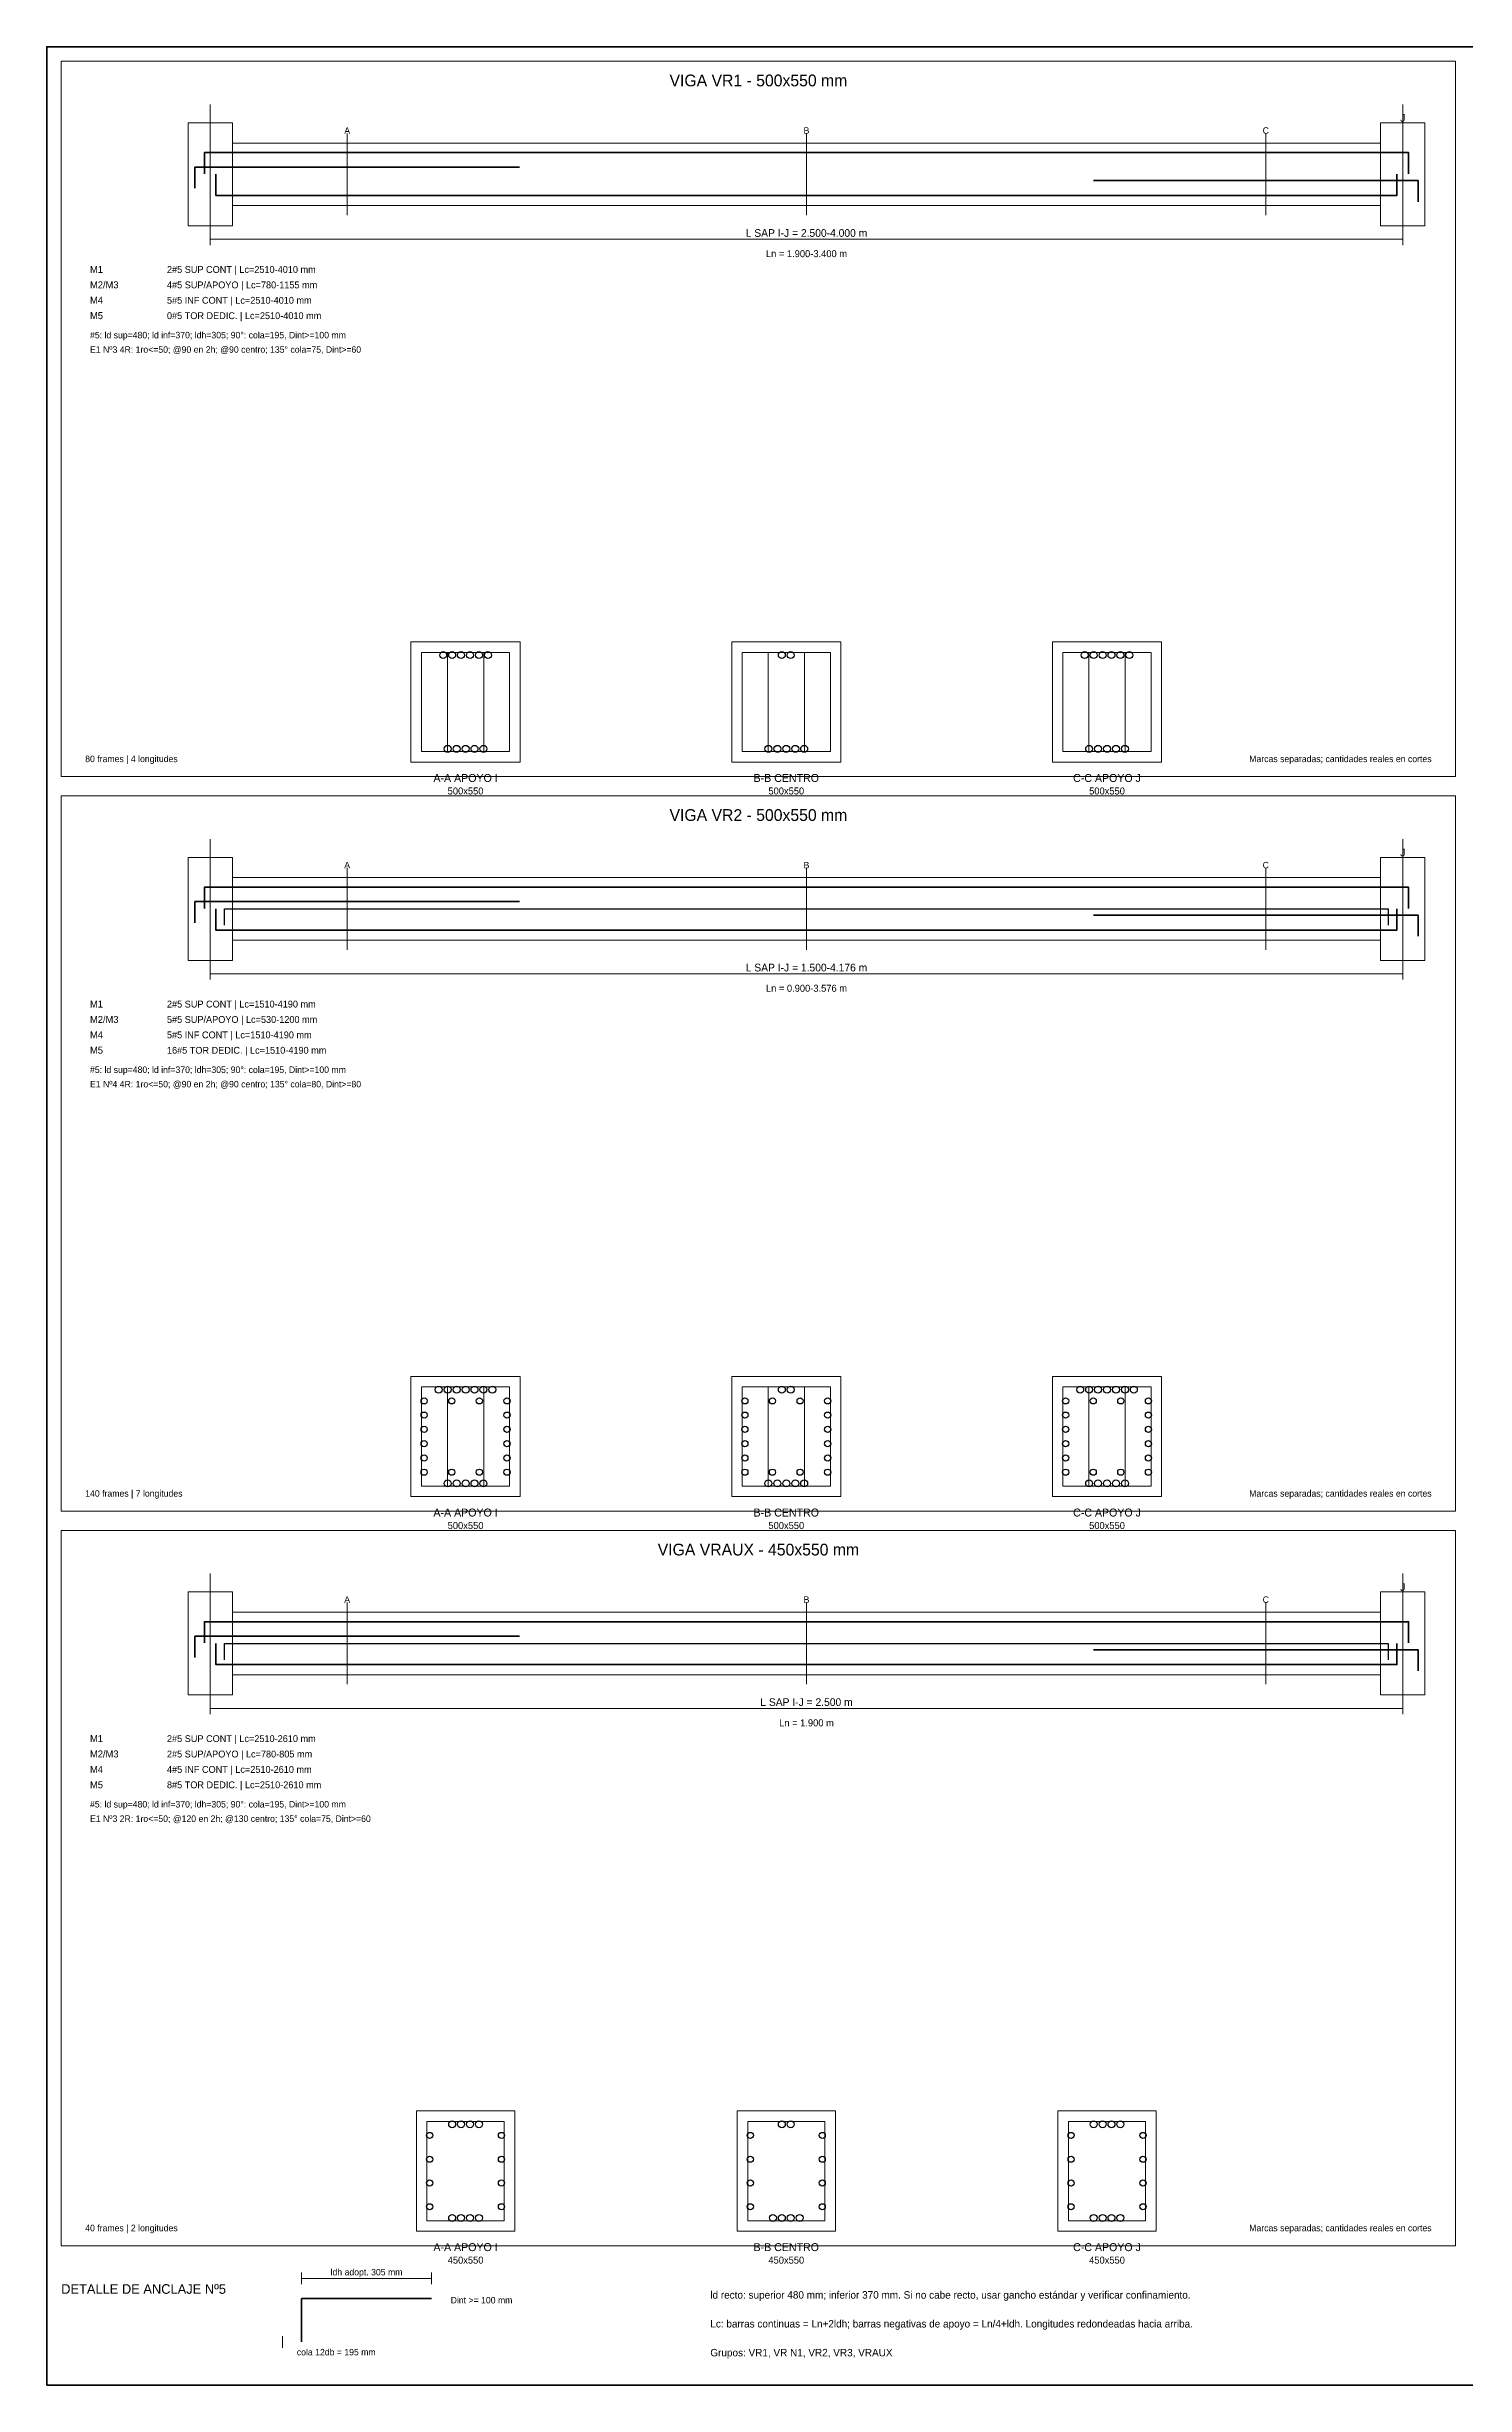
# Model space of a CAD drawing. Header units: millimetres. Extents: x 7 to 700, y 7 to 493.
# Drawn here: x 7 to 302, y 7 to 493 of the extents above; entities that cross this region are included whole.
import ezdxf
from ezdxf.enums import TextEntityAlignment as Align

# ---------------------------------------------------------------- set-up
doc = ezdxf.new("R2010")
doc.units = ezdxf.units.MM
for name, color, linetype in [('APOYOS', 4, 'Continuous'), ('CONTORNO', 7, 'Continuous'), ('CORTE', 7, 'Continuous'), ('COTAS', 3, 'Continuous'), ('EJES', 8, 'Continuous'), ('ESTRIBOS', 7, 'Continuous'), ('GUIA', 9, 'Continuous'), ('M1_SUP_CONT', 5, 'Continuous'), ('M2_SUP_IZQ', 2, 'Continuous'), ('M3_SUP_DER', 2, 'Continuous'), ('M4_INF_CONT', 1, 'Continuous'), ('M5_TORSION', 30, 'Continuous'), ('MARCO', 7, 'Continuous'), ('TEXTO', 7, 'Continuous'), ('TITULO', 6, 'Continuous')]:
    doc.layers.add(name, color=color, linetype=linetype)

msp = doc.modelspace()

# ---------------------------------------------------------------- linework, layer by layer
at = {"layer": 'APOYOS', "color": 4, "lineweight": 18}
for points in [[(36.4, 455.8), (45.6, 455.8), (45.6, 477.2), (36.4, 477.2)], [(284.4, 455.8), (293.6, 455.8), (293.6, 477.2), (284.4, 477.2)], [(36.4, 303.13), (45.6, 303.13), (45.6, 324.53), (36.4, 324.53)], [(284.4, 303.13), (293.6, 303.13), (293.6, 324.53), (284.4, 324.53)], [(36.4, 150.47), (45.6, 150.47), (45.6, 171.87), (36.4, 171.87)], [(284.4, 150.47), (293.6, 150.47), (293.6, 171.87), (284.4, 171.87)]]:
    msp.add_lwpolyline(points, close=True, dxfattribs=at)
at = {"layer": 'CONTORNO', "color": 7, "lineweight": 18}
for points in [[(45.6, 460), (284.4, 460), (284.4, 473), (45.6, 473)], [(45.6, 307.33), (284.4, 307.33), (284.4, 320.33), (45.6, 320.33)], [(45.6, 154.67), (284.4, 154.67), (284.4, 167.67), (45.6, 167.67)]]:
    msp.add_lwpolyline(points, close=True, dxfattribs=at)
at = {"layer": 'CORTE', "color": 7, "lineweight": 9}
for p, q in [((69.48, 458), (69.48, 475)), ((165, 458), (165, 475)), ((260.52, 458), (260.52, 475)), ((69.48, 305.33), (69.48, 322.33)), ((165, 305.33), (165, 322.33)), ((260.52, 305.33), (260.52, 322.33)), ((69.48, 152.67), (69.48, 169.67)), ((165, 152.67), (165, 169.67)), ((260.52, 152.67), (260.52, 169.67))]:
    msp.add_line(p, q, dxfattribs=at)
at = {"layer": 'CORTE', "color": 7, "lineweight": 20}
for points in [[(82.74, 344.33), (105.46, 344.33), (105.46, 369.33), (82.74, 369.33)], [(149.44, 344.33), (172.16, 344.33), (172.16, 369.33), (149.44, 369.33)], [(216.14, 344.33), (238.86, 344.33), (238.86, 369.33), (216.14, 369.33)], [(82.74, 191.67), (105.46, 191.67), (105.46, 216.67), (82.74, 216.67)], [(149.44, 191.67), (172.16, 191.67), (172.16, 216.67), (149.44, 216.67)], [(216.14, 191.67), (238.86, 191.67), (238.86, 216.67), (216.14, 216.67)], [(83.87, 39), (104.33, 39), (104.33, 64), (83.87, 64)], [(150.57, 39), (171.03, 39), (171.03, 64), (150.57, 64)], [(217.27, 39), (237.73, 39), (237.73, 64), (217.27, 64)]]:
    msp.add_lwpolyline(points, close=True, dxfattribs=at)
at = {"layer": 'COTAS', "color": 3, "lineweight": 15}
for p, q in [((41, 451.8), (41, 454.2)), ((41, 453), (289, 453)), ((289, 451.8), (289, 454.2)), ((41, 299.13), (41, 301.53)), ((289, 299.13), (289, 301.53)), ((41, 300.33), (289, 300.33)), ((41, 146.47), (41, 148.87)), ((41, 147.67), (289, 147.67)), ((289, 146.47), (289, 148.87))]:
    msp.add_line(p, q, dxfattribs=at)
at = {"layer": 'COTAS', "color": 5, "lineweight": 15}
for p, q in [((60, 28), (60, 30.4)), ((60, 29.2), (87, 29.2)), ((87, 28), (87, 30.4)), ((56, 14.8), (56, 17.2)), ((56, 14.8), (56, 17.2)), ((56, 16), (56, 16))]:
    msp.add_line(p, q, dxfattribs=at)
at = {"layer": 'EJES', "color": 8, "lineweight": 9}
for p, q in [((41, 454), (41, 481)), ((289, 454), (289, 481)), ((41, 301.33), (41, 328.33)), ((289, 301.33), (289, 328.33)), ((41, 148.67), (41, 175.67)), ((289, 148.67), (289, 175.67))]:
    msp.add_line(p, q, dxfattribs=at)
at = {"layer": 'ESTRIBOS', "color": 7, "lineweight": 15}
for p, q in [((90.31, 346.53), (90.31, 367.13)), ((97.89, 346.53), (97.89, 367.13)), ((157.01, 346.53), (157.01, 367.13)), ((164.59, 346.53), (164.59, 367.13)), ((223.71, 346.53), (223.71, 367.13)), ((231.29, 346.53), (231.29, 367.13)), ((90.31, 193.87), (90.31, 214.47)), ((97.89, 193.87), (97.89, 214.47)), ((157.01, 193.87), (157.01, 214.47)), ((164.59, 193.87), (164.59, 214.47)), ((223.71, 193.87), (223.71, 214.47)), ((231.29, 193.87), (231.29, 214.47))]:
    msp.add_line(p, q, dxfattribs=at)
at = {"layer": 'ESTRIBOS', "color": 7, "lineweight": 18}
for points in [[(84.94, 346.53), (103.26, 346.53), (103.26, 367.13), (84.94, 367.13)], [(151.64, 346.53), (169.96, 346.53), (169.96, 367.13), (151.64, 367.13)], [(218.34, 346.53), (236.66, 346.53), (236.66, 367.13), (218.34, 367.13)], [(84.94, 193.87), (103.26, 193.87), (103.26, 214.47), (84.94, 214.47)], [(151.64, 193.87), (169.96, 193.87), (169.96, 214.47), (151.64, 214.47)], [(218.34, 193.87), (236.66, 193.87), (236.66, 214.47), (218.34, 214.47)], [(86.07, 41.2), (102.13, 41.2), (102.13, 61.8), (86.07, 61.8)], [(152.77, 41.2), (168.83, 41.2), (168.83, 61.8), (152.77, 61.8)], [(219.47, 41.2), (235.53, 41.2), (235.53, 61.8), (219.47, 61.8)]]:
    msp.add_lwpolyline(points, close=True, dxfattribs=at)
at = {"layer": 'GUIA', "color": 9, "lineweight": 9}
for points in [[(10, 341.33), (300, 341.33), (300, 490), (10, 490)], [(10, 188.67), (300, 188.67), (300, 337.33), (10, 337.33)], [(10, 36), (300, 36), (300, 184.67), (10, 184.67)]]:
    msp.add_lwpolyline(points, close=True, dxfattribs=at)
at = {"layer": 'M1_SUP_CONT', "color": 5, "lineweight": 35}
for points in [[(39.8, 466.6), (39.8, 471), (290.2, 471), (290.2, 466.6)], [(39.8, 313.93), (39.8, 318.33), (290.2, 318.33), (290.2, 313.93)], [(39.8, 161.27), (39.8, 165.67), (290.2, 165.67), (290.2, 161.27)], [(60, 16), (60, 25), (87, 25)]]:
    msp.add_lwpolyline(points, dxfattribs=at)
at = {"layer": 'M1_SUP_CONT', "color": 5}
for centre in [(89.45, 366.58), (91.31, 366.58), (93.17, 366.58), (95.03, 366.58), (96.89, 366.58), (98.75, 366.58), (159.87, 366.58), (161.73, 366.58), (222.85, 366.58), (224.71, 366.58), (226.57, 366.58), (228.43, 366.58), (230.29, 366.58), (232.15, 366.58), (88.52, 213.91), (90.38, 213.91), (92.24, 213.91), (94.1, 213.91), (95.96, 213.91), (97.82, 213.91), (99.68, 213.91), (159.87, 213.91), (161.73, 213.91), (221.92, 213.91), (223.78, 213.91), (225.64, 213.91), (227.5, 213.91), (229.36, 213.91), (231.22, 213.91), (233.08, 213.91), (91.31, 61.24), (93.17, 61.24), (95.03, 61.24), (96.89, 61.24), (159.87, 61.24), (161.73, 61.24), (224.71, 61.24), (226.57, 61.24), (228.43, 61.24), (230.29, 61.24)]:
    msp.add_circle(centre, 0.72, dxfattribs=at)
at = {"layer": 'M2_SUP_IZQ', "color": 2, "lineweight": 35}
for points in [[(37.8, 463.6), (37.8, 468), (105.3, 468)], [(37.8, 310.93), (37.8, 315.33), (105.3, 315.33)], [(37.8, 158.27), (37.8, 162.67), (105.3, 162.67)]]:
    msp.add_lwpolyline(points, dxfattribs=at)
at = {"layer": 'M3_SUP_DER', "color": 2, "lineweight": 35}
for points in [[(224.7, 465.2), (292.2, 465.2), (292.2, 460.8)], [(224.7, 312.53), (292.2, 312.53), (292.2, 308.13)], [(224.7, 159.87), (292.2, 159.87), (292.2, 155.47)]]:
    msp.add_lwpolyline(points, dxfattribs=at)
at = {"layer": 'M4_INF_CONT', "color": 1, "lineweight": 35}
for points in [[(42.2, 466.5), (42.2, 462.1), (287.8, 462.1), (287.8, 466.5)], [(42.2, 313.83), (42.2, 309.43), (287.8, 309.43), (287.8, 313.83)], [(42.2, 161.17), (42.2, 156.77), (287.8, 156.77), (287.8, 161.17)]]:
    msp.add_lwpolyline(points, dxfattribs=at)
at = {"layer": 'M4_INF_CONT', "color": 1}
for centre in [(90.38, 347.09), (92.24, 347.09), (94.1, 347.09), (95.96, 347.09), (97.82, 347.09), (157.08, 347.09), (158.94, 347.09), (160.8, 347.09), (162.66, 347.09), (164.52, 347.09), (223.78, 347.09), (225.64, 347.09), (227.5, 347.09), (229.36, 347.09), (231.22, 347.09), (90.38, 194.42), (92.24, 194.42), (94.1, 194.42), (95.96, 194.42), (97.82, 194.42), (157.08, 194.42), (158.94, 194.42), (160.8, 194.42), (162.66, 194.42), (164.52, 194.42), (223.78, 194.42), (225.64, 194.42), (227.5, 194.42), (229.36, 194.42), (231.22, 194.42), (91.31, 41.76), (93.17, 41.76), (95.03, 41.76), (96.89, 41.76), (158.01, 41.76), (159.87, 41.76), (161.73, 41.76), (163.59, 41.76), (224.71, 41.76), (226.57, 41.76), (228.43, 41.76), (230.29, 41.76)]:
    msp.add_circle(centre, 0.72, dxfattribs=at)
at = {"layer": 'M5_TORSION', "color": 30, "lineweight": 30}
for points in [[(44, 310.43), (44, 313.83), (286, 313.83), (286, 310.43)], [(44, 157.77), (44, 161.17), (286, 161.17), (286, 157.77)]]:
    msp.add_lwpolyline(points, dxfattribs=at)
at = {"layer": 'M5_TORSION', "color": 30}
for centre in [(85.49, 211.58), (85.49, 208.61), (91.23, 211.58), (96.97, 211.58), (102.71, 211.58), (102.71, 208.61), (152.19, 211.58), (152.19, 208.61), (157.93, 211.58), (163.67, 211.58), (169.41, 211.58), (169.41, 208.61), (218.89, 211.58), (218.89, 208.61), (224.63, 211.58), (230.37, 211.58), (236.11, 211.58), (236.11, 208.61), (85.49, 205.65), (102.71, 205.65), (152.19, 205.65), (169.41, 205.65), (218.89, 205.65), (236.11, 205.65), (85.49, 202.68), (85.49, 199.72), (102.71, 202.68), (102.71, 199.72), (152.19, 202.68), (152.19, 199.72), (169.41, 202.68), (169.41, 199.72), (218.89, 202.68), (218.89, 199.72), (236.11, 202.68), (236.11, 199.72), (85.49, 196.76), (91.23, 196.76), (96.97, 196.76), (102.71, 196.76), (152.19, 196.76), (157.93, 196.76), (163.67, 196.76), (169.41, 196.76), (218.89, 196.76), (224.63, 196.76), (230.37, 196.76), (236.11, 196.76), (86.63, 58.91), (101.57, 58.91), (153.33, 58.91), (168.27, 58.91), (220.03, 58.91), (234.97, 58.91), (86.63, 53.97), (101.57, 53.97), (153.33, 53.97), (168.27, 53.97), (220.03, 53.97), (234.97, 53.97), (86.63, 49.03), (101.57, 49.03), (153.33, 49.03), (168.27, 49.03), (220.03, 49.03), (234.97, 49.03), (86.63, 44.09), (101.57, 44.09), (153.33, 44.09), (168.27, 44.09), (220.03, 44.09), (234.97, 44.09)]:
    msp.add_circle(centre, 0.64, dxfattribs=at)
at = {"layer": 'MARCO', "color": 7, "lineweight": 35}
msp.add_lwpolyline([(7, 7), (700, 7), (700, 493), (7, 493)], close=True, dxfattribs=at)

# ---------------------------------------------------------------- texts
at = {"layer": 'CORTE', "color": 7}
for s, p in [('C', (260.52, 475.6)), ('A', (69.48, 475.6)), ('B', (165, 475.6)), ('A', (69.48, 322.93)), ('B', (165, 322.93)), ('C', (260.52, 322.93)), ('A', (69.48, 170.27)), ('B', (165, 170.27)), ('C', (260.52, 170.27))]:
    msp.add_text(s, height=1.35, dxfattribs=at).set_placement(p, align=Align.MIDDLE_CENTER)
at = {"layer": 'COTAS', "color": 3}
for s, p in [('L SAP I-J = 2.500-4.000 m', (165, 454.3)), ('L SAP I-J = 1.500-4.176 m', (165, 301.63)), ('L SAP I-J = 2.500 m', (165, 148.97))]:
    msp.add_text(s, height=1.6, dxfattribs=at).set_placement(p, align=Align.MIDDLE_CENTER)
at = {"layer": 'COTAS', "color": 5}
msp.add_text('ldh adopt. 305 mm', height=1.35, dxfattribs=at).set_placement((73.5, 30.5), align=Align.MIDDLE_CENTER)
at = {"layer": 'EJES', "color": 8}
for s, p in [('I', (41, 478.2)), ('J', (289, 478.2)), ('I', (41, 325.53)), ('J', (289, 325.53)), ('I', (41, 172.87)), ('J', (289, 172.87))]:
    msp.add_text(s, height=1.6, dxfattribs=at).set_placement(p, align=Align.MIDDLE_CENTER)
at = {"layer": 'TEXTO', "color": 5}
for s, height, p in [('M1', 1.45, (16, 446)), ('2#5 SUP CONT | Lc=2510-4010 mm', 1.42, (32, 446)), ('M1', 1.45, (16, 293.33)), ('2#5 SUP CONT | Lc=1510-4190 mm', 1.42, (32, 293.33)), ('M1', 1.45, (16, 140.67)), ('2#5 SUP CONT | Lc=2510-2610 mm', 1.42, (32, 140.67)), ('Dint >= 100 mm', 1.35, (91, 24)), ('cola 12db = 195 mm', 1.35, (59, 13.2))]:
    msp.add_text(s, height=height, dxfattribs=at).set_placement(p)
at = {"layer": 'TEXTO', "color": 7}
for s, height, p in [('Ln = 1.900-3.400 m', 1.45, (165, 450)), ('A-A APOYO I', 1.65, (94.1, 341.03)), ('B-B CENTRO', 1.65, (160.8, 341.03)), ('C-C APOYO J', 1.65, (227.5, 341.03)), ('500x550', 1.45, (94.1, 338.33)), ('500x550', 1.45, (160.8, 338.33)), ('500x550', 1.45, (227.5, 338.33)), ('Ln = 0.900-3.576 m', 1.45, (165, 297.33)), ('A-A APOYO I', 1.65, (94.1, 188.37)), ('500x550', 1.45, (94.1, 185.67)), ('B-B CENTRO', 1.65, (160.8, 188.37)), ('500x550', 1.45, (160.8, 185.67)), ('C-C APOYO J', 1.65, (227.5, 188.37)), ('500x550', 1.45, (227.5, 185.67)), ('Ln = 1.900 m', 1.45, (165, 144.67)), ('A-A APOYO I', 1.65, (94.1, 35.7)), ('B-B CENTRO', 1.65, (160.8, 35.7)), ('C-C APOYO J', 1.65, (227.5, 35.7)), ('450x550', 1.45, (94.1, 33)), ('450x550', 1.45, (160.8, 33)), ('450x550', 1.45, (227.5, 33))]:
    msp.add_text(s, height=height, dxfattribs=at).set_placement(p, align=Align.MIDDLE_CENTER)
at = {"layer": 'TEXTO', "color": 2}
for s, height, p in [('M2/M3', 1.45, (16, 442.8)), ('4#5 SUP/APOYO | Lc=780-1155 mm', 1.42, (32, 442.8)), ('M2/M3', 1.45, (16, 290.13)), ('5#5 SUP/APOYO | Lc=530-1200 mm', 1.42, (32, 290.13)), ('M2/M3', 1.45, (16, 137.47)), ('2#5 SUP/APOYO | Lc=780-805 mm', 1.42, (32, 137.47))]:
    msp.add_text(s, height=height, dxfattribs=at).set_placement(p)
at = {"layer": 'TEXTO', "color": 1}
for s, height, p in [('M4', 1.45, (16, 439.6)), ('5#5 INF CONT | Lc=2510-4010 mm', 1.42, (32, 439.6)), ('M4', 1.45, (16, 286.93)), ('5#5 INF CONT | Lc=1510-4190 mm', 1.42, (32, 286.93)), ('M4', 1.45, (16, 134.27)), ('4#5 INF CONT | Lc=2510-2610 mm', 1.42, (32, 134.27))]:
    msp.add_text(s, height=height, dxfattribs=at).set_placement(p)
at = {"layer": 'TEXTO', "color": 30}
for s, height, p in [('M5', 1.45, (16, 436.4)), ('0#5 TOR DEDIC. | Lc=2510-4010 mm', 1.42, (32, 436.4)), ('M5', 1.45, (16, 283.73)), ('16#5 TOR DEDIC. | Lc=1510-4190 mm', 1.42, (32, 283.73)), ('M5', 1.45, (16, 131.07)), ('8#5 TOR DEDIC. | Lc=2510-2610 mm', 1.42, (32, 131.07))]:
    msp.add_text(s, height=height, dxfattribs=at).set_placement(p)
at = {"layer": 'TEXTO', "color": 7}
for s, height, p in [('#5: ld sup=480; ld inf=370; ldh=305; 90°: cola=195, Dint>=100 mm', 1.35, (16, 432.4)), ('E1 Nº3 4R: 1ro<=50; @90 en 2h; @90 centro; 135° cola=75, Dint>=60', 1.35, (16, 429.4)), ('80 frames | 4 longitudes', 1.35, (15, 344.33)), ('#5: ld sup=480; ld inf=370; ldh=305; 90°: cola=195, Dint>=100 mm', 1.35, (16, 279.73)), ('E1 Nº4 4R: 1ro<=50; @90 en 2h; @90 centro; 135° cola=80, Dint>=80', 1.35, (16, 276.73)), ('140 frames | 7 longitudes', 1.35, (15, 191.67)), ('#5: ld sup=480; ld inf=370; ldh=305; 90°: cola=195, Dint>=100 mm', 1.35, (16, 127.07)), ('E1 Nº3 2R: 1ro<=50; @120 en 2h; @130 centro; 135° cola=75, Dint>=60', 1.35, (16, 124.07)), ('40 frames | 2 longitudes', 1.35, (15, 39)), ('ld recto: superior 480 mm; inferior 370 mm. Si no cabe recto, usar gancho estándar y verificar confinamiento.', 1.55, (145, 25)), ('Lc: barras continuas = Ln+2ldh; barras negativas de apoyo = Ln/4+ldh. Longitudes redondeadas hacia arriba.', 1.55, (145, 19)), ('Grupos: VR1, VR N1, VR2, VR3, VRAUX', 1.55, (145, 13))]:
    msp.add_text(s, height=height, dxfattribs=at).set_placement(p)
at = {"layer": 'TEXTO', "color": 3}
for p in [(295, 344.33), (295, 191.67), (295, 39)]:
    msp.add_text('Marcas separadas; cantidades reales en cortes', height=1.35, dxfattribs=at).set_placement(p, align=Align.RIGHT)
at = {"layer": 'TITULO', "color": 6}
for s, p in [('VIGA VR1 - 500x550 mm', (155, 486)), ('VIGA VR2 - 500x550 mm', (155, 333.33)), ('VIGA VRAUX - 450x550 mm', (155, 180.67))]:
    msp.add_text(s, height=2.45, dxfattribs=at).set_placement(p, align=Align.MIDDLE_CENTER)
msp.add_text('DETALLE DE ANCLAJE Nº5', height=2, dxfattribs=at).set_placement((10, 26))

doc.saveas('drawing.dxf')
